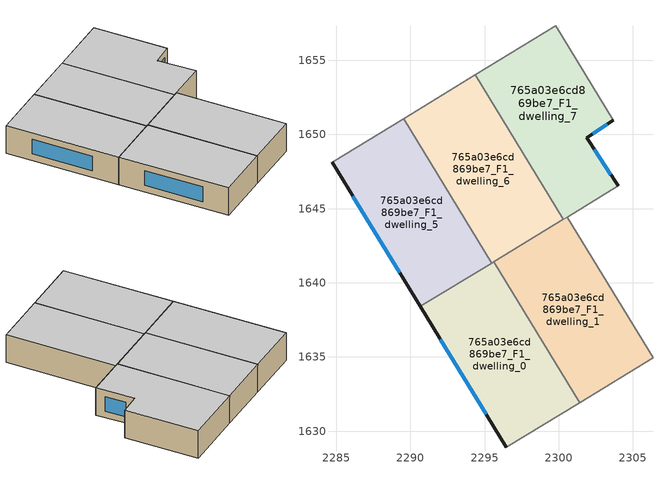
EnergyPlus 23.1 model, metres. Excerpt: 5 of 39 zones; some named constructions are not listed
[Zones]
765a03e6cd869be7_F1_dwelling_0
 floor to 765a03e6cd869be7_F0_dwelling_0 (EU_floor_Construction): 2295.63,1641.42 2301.41,1631.93 2296.47,1628.92 2290.67,1638.41 z3
 wall outside (EU_wall_Construction): 2290.67,1638.41 2296.47,1628.92 z3:6
 wall adiabatic (EU_wall_Construction): 2296.47,1628.92 2301.41,1631.93 z3:6
 wall to 765a03e6cd869be7_F1_dwelling_1 (EU_wall_Construction): 2301.41,1631.93 2295.63,1641.42 z3:6
 wall to 765a03e6cd869be7_F1_dwelling_5 (EU_wall_Construction): 2295.48,1641.34 2290.67,1638.41 z3:6
 wall to 765a03e6cd869be7_F1_dwelling_6 (EU_wall_Construction): 2295.63,1641.42 2295.48,1641.34 z3:6
 window (EU_Window_Construction): 2292.03,1636.18 2295.11,1631.15 z3.7:5.3
 ceiling to 765a03e6cd869be7_F2_dwelling_0 (EU_floor_Construction): 2301.41,1631.93 2295.63,1641.42 2290.67,1638.41 2296.47,1628.92 z6
765a03e6cd869be7_F1_dwelling_1
 floor to 765a03e6cd869be7_F0_dwelling_1 (EU_floor_Construction): 2300.58,1644.44 2306.36,1634.94 2301.41,1631.93 2295.63,1641.42 z3
 wall to 765a03e6cd869be7_F1_dwelling_2 (EU_wall_Construction): 2306.36,1634.94 2300.58,1644.44 z3:6
 wall adiabatic (EU_wall_Construction): 2301.41,1631.93 2306.36,1634.94 z3:6
 wall to 765a03e6cd869be7_F1_dwelling_6 (EU_wall_Construction): 2300.31,1644.27 2295.63,1641.42 z3:6
 wall to 765a03e6cd869be7_F1_dwelling_7 (EU_wall_Construction): 2300.58,1644.44 2300.31,1644.27 z3:6
 ceiling to 765a03e6cd869be7_F2_dwelling_1 (EU_floor_Construction): 2306.36,1634.94 2300.58,1644.44 2295.63,1641.42 2301.41,1631.93 z6
765a03e6cd869be7_F1_dwelling_5
 floor to 765a03e6cd869be7_F0_dwelling_5 (EU_floor_Construction): 2289.55,1651.08 2295.48,1641.33 2290.67,1638.41 2284.72,1648.13 z3
 wall outside (EU_wall_Construction): 2284.72,1648.13 2290.67,1638.41 z3:6
 wall adiabatic (EU_wall_Construction): 2289.55,1651.08 2284.72,1648.13 z3:6
 wall to 765a03e6cd869be7_F1_dwelling_6 (EU_wall_Construction): 2295.48,1641.33 2289.55,1651.08 z3:6
 window (EU_Window_Construction): 2286.11,1645.85 2289.27,1640.69 z3.7:5.3
 ceiling to 765a03e6cd869be7_F2_dwelling_5 (EU_floor_Construction): 2295.48,1641.33 2289.55,1651.08 2284.72,1648.13 2290.67,1638.41 z6
765a03e6cd869be7_F1_dwelling_6
 floor to 765a03e6cd869be7_F0_dwelling_6 (EU_floor_Construction): 2294.38,1654.01 2300.3,1644.27 2295.48,1641.33 2289.55,1651.08 z3
 wall adiabatic (EU_wall_Construction): 2294.38,1654.01 2289.55,1651.08 z3:6
 wall to 765a03e6cd869be7_F1_dwelling_7 (EU_wall_Construction): 2300.3,1644.27 2294.38,1654.01 z3:6
 ceiling to 765a03e6cd869be7_F2_dwelling_6 (EU_floor_Construction): 2300.3,1644.27 2294.38,1654.01 2289.55,1651.08 2295.48,1641.33 z6
765a03e6cd869be7_F1_dwelling_7
 floor to 765a03e6cd869be7_F0_dwelling_7 (EU_floor_Construction): 2299.82,1657.32 2303.69,1650.96 2301.89,1649.79 2304.02,1646.53 2300.3,1644.27 2294.38,1654.01 z3
 wall outside (EU_wall_Construction): 2304.02,1646.53 2301.89,1649.79 2303.69,1650.96 z3:6
 wall adiabatic (EU_wall_Construction): 2299.82,1657.32 2294.38,1654.01 z3:6
 wall to 765a03e6cd869be7_F1_dwelling_8 (EU_wall_Construction): 2303.69,1650.96 2299.82,1657.32 z3:6
 wall to 765a03e6cd869be7_F1_dwelling_2 (EU_wall_Construction): 2300.58,1644.44 2304.02,1646.53 z3:6
 window (EU_Window_Construction): 2303.52,1647.29 2302.39,1649.02 / 2302.31,1650.06 2303.26,1650.68 z3.7:5.3
 ceiling to 765a03e6cd869be7_F2_dwelling_7 (EU_floor_Construction): 2304.02,1646.53 2301.89,1649.79 2303.69,1650.96 2299.82,1657.32 2294.38,1654.01 2300.3,1644.27 z6
[SCHEDULE:FILE] Column Number=1; Rows to Skip at Top=0; Number of Hours of Data=8760; Column Separator=Comma; Interpolate to Timestep=No; Minutes per Item=60; Adjust Schedule for Daylight Savings=Yes
Name | File
EU_Step8_GainSchedule_765a03e6cd869be7_F2_dwelling_4_f000 | ../../schedules/765a03e6cd869be7/765a03e6cd869be7_F2_dwelling_4_f000_gain.csv
EU_Step8_GainSchedule_765a03e6cd869be7_F2_dwelling_5_f000 | ../../schedules/765a03e6cd869be7/765a03e6cd869be7_F2_dwelling_5_f000_gain.csv
EU_Step8_GainSchedule_765a03e6cd869be7_F2_dwelling_6_f000 | ../../schedules/765a03e6cd869be7/765a03e6cd869be7_F2_dwelling_6_f000_gain.csv
EU_Step8_GainSchedule_765a03e6cd869be7_F2_dwelling_7_f000 | ../../schedules/765a03e6cd869be7/765a03e6cd869be7_F2_dwelling_7_f000_gain.csv
EU_Step8_GainSchedule_765a03e6cd869be7_F2_dwelling_8_f000 | ../../schedules/765a03e6cd869be7/765a03e6cd869be7_F2_dwelling_8_f000_gain.csv
EU_Step8_GainSchedule_765a03e6cd869be7_F2_dwelling_9_f000 | ../../schedules/765a03e6cd869be7/765a03e6cd869be7_F2_dwelling_9_f000_gain.csv
